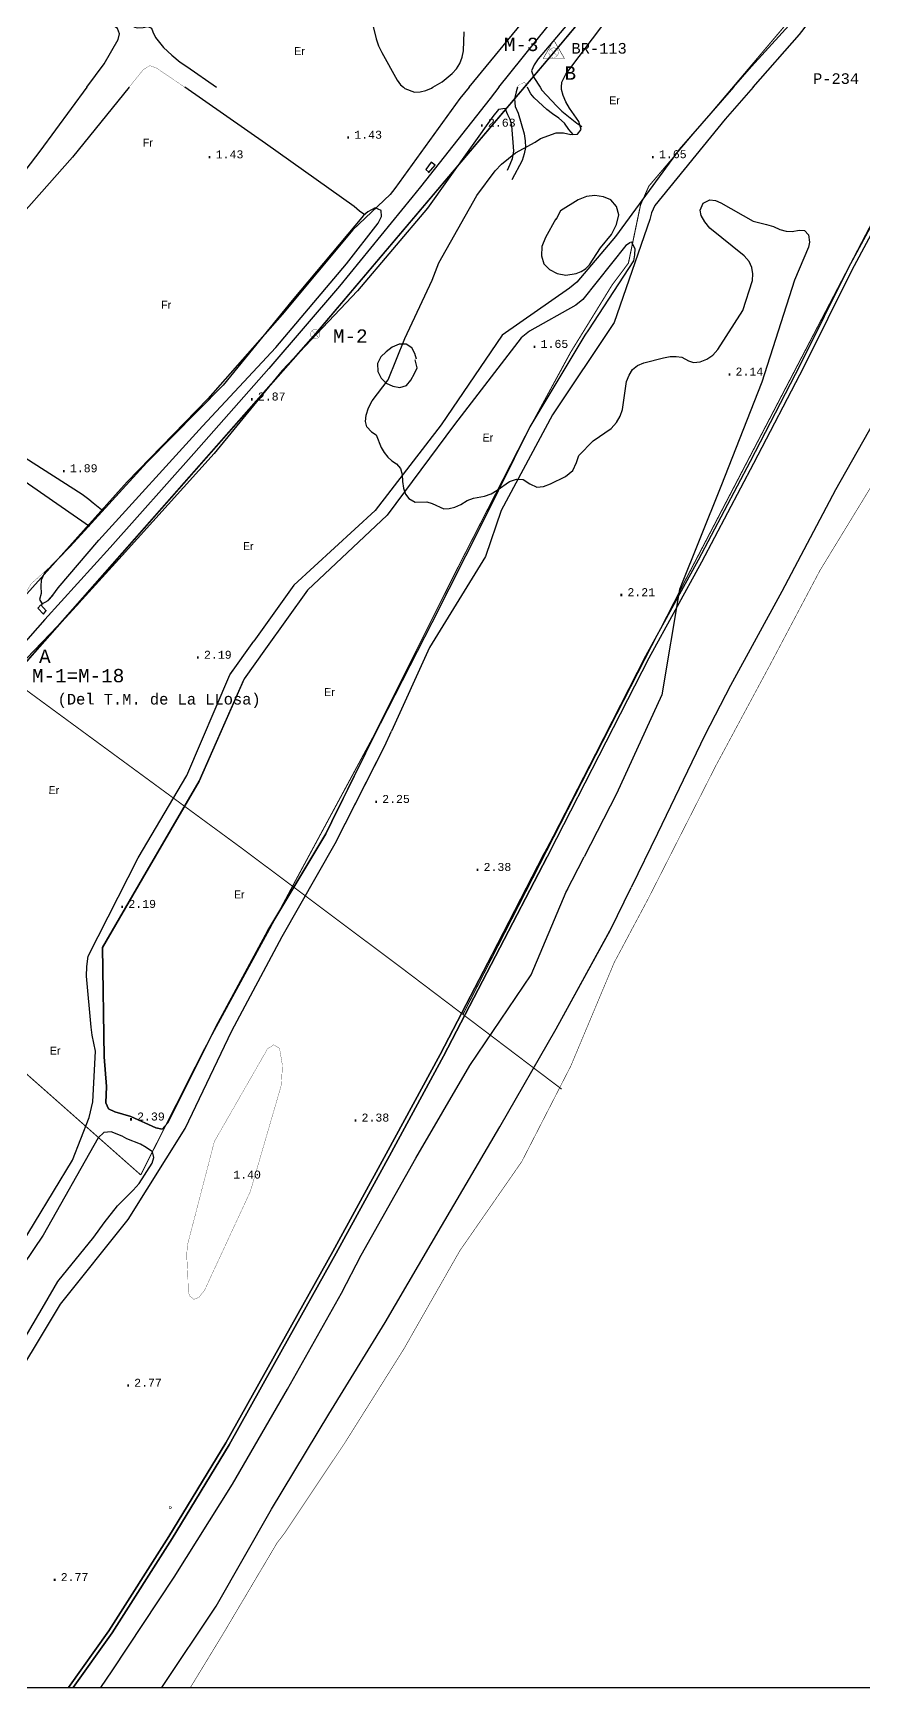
# Model space of a CAD drawing. Extents: x 742400 to 743200, y 4404200 to 4404700.
# Drawn here: x 742759.8 to 742915.7, y 4404200 to 4404510.2 of the extents above; entities that cross this region are included whole.
import ezdxf
from ezdxf.enums import TextEntityAlignment as Align

# ---------------------------------------------------------------- set-up
doc = ezdxf.new("R2010")
doc.units = 0
doc.header["$MEASUREMENT"] = 0
for name, color, linetype in [('10', 7, 'CONTINUOUS'), ('12', 7, 'CONTINUOUS'), ('13', 7, 'CONTINUOUS'), ('2', 7, 'CONTINUOUS'), ('21', 7, 'CONTINUOUS'), ('24', 7, 'CONTINUOUS'), ('32', 7, 'CONTINUOUS'), ('33', 7, 'CONTINUOUS'), ('41', 7, 'CONTINUOUS'), ('42', 7, 'CONTINUOUS'), ('46', 7, 'CONTINUOUS'), ('50', 7, 'CONTINUOUS'), ('54', 7, 'CONTINUOUS'), ('6', 7, 'CONTINUOUS')]:
    doc.layers.add(name, color=color, linetype=linetype)
doc.styles.add('MONOTXT', font='monotxt', dxfattribs={"height": 0.2})
doc.styles.get("Standard").update_dxf_attribs({"font": 'txt', "height": 0.2})

msp = doc.modelspace()

# ---------------------------------------------------------------- linework, layer by layer
at = {"layer": '10', "color": 7, "linetype": 'Continuous'}
for points, const_width in [([(742855.53, 4404505.37), (742857.5299999998, 4404508.84)], 0.1), ([(742857.4999999999, 4404507.42), (742857.9299999998, 4404507.28), (742858.1199999999, 4404507.15), (742858.25, 4404506.98), (742858.3599999999, 4404506.77), (742858.39, 4404506.55), (742858.39, 4404506.34), (742858.2, 4404505.93), (742858.0099999999, 4404505.77), (742857.8200000002, 4404505.66), (742857.6099999999, 4404505.61), (742857.39, 4404505.61), (742857.1699999998, 4404505.66), (742856.9899999999, 4404505.77), (742856.8, 4404505.93), (742856.61, 4404506.34), (742856.63, 4404506.77), (742856.7399999999, 4404506.98), (742856.88, 4404507.15), (742857.0700000002, 4404507.28), (742857.4999999999, 4404507.42)], 0.05), ([(742858.1199999999, 4404507.15), (742856.88, 4404505.88)], 0.05), ([(742856.9, 4404507.17), (742858.1499999998, 4404505.88)], 0.05), ([(742859.53, 4404505.37), (742857.5299999998, 4404508.84)], 0.1), ([(742855.53, 4404505.38), (742859.53, 4404505.38)], 0.1), ([(742812.76, 4404454.63), (742813.1900000002, 4404454.49), (742813.38, 4404454.36), (742813.5099999999, 4404454.19), (742813.62, 4404453.98), (742813.6499999998, 4404453.76), (742813.6499999998, 4404453.55), (742813.46, 4404453.14), (742813.27, 4404452.98), (742813.0799999998, 4404452.87), (742812.87, 4404452.82), (742812.6499999998, 4404452.82), (742812.43, 4404452.87), (742812.25, 4404452.98), (742812.0599999998, 4404453.14), (742811.8699999999, 4404453.55), (742811.89, 4404453.98), (742812, 4404454.19), (742812.1399999999, 4404454.36), (742812.33, 4404454.49), (742812.76, 4404454.63)], 0.05), ([(742813.38, 4404454.36), (742812.1399999999, 4404453.09)], 0.05), ([(742812.1599999998, 4404454.38), (742813.41, 4404453.09)], 0.05)]:
    msp.add_lwpolyline(points, dxfattribs=dict(at, const_width=const_width))
at = {"layer": '12', "color": 7, "linetype": 'Continuous', "const_width": 0.2}
msp.add_lwpolyline([(742606.37, 4404499.42), (742676.7299999999, 4404447.41), (742749.79, 4404393.43), (742799.25, 4404357.16), (742828.97, 4404334.91), (742859, 4404312.19)], dxfattribs=at)
at = {"layer": '13', "color": 3, "linetype": 'Continuous', "const_width": 0.3}
for points in [[(742851.9999999999, 4404500), (742857.5299999998, 4404506.53), (742894.5399999998, 4404550.67), (742952.28, 4404620.09), (742994.42, 4404700)], [(742851.9999999999, 4404500), (742812.7900000002, 4404453.74), (742755.7099999998, 4404389.04), (742755.7099999998, 4404389.04)]]:
    msp.add_lwpolyline(points, dxfattribs=at)
at = {"layer": '2', "color": 7, "linetype": 'Continuous'}
msp.add_3dface([(743199.9999999999, 4404200), (743199.9999999999, 4404700), (742399.9999999999, 4404700), (742399.9999999999, 4404200)], dxfattribs=at)
at = {"layer": '21', "color": 30, "linetype": 'Continuous'}
for points, elevation in [([(742841.6399999999, 4404500), (742852.96, 4404513.77), (742866.82, 4404528.28), (742881.2900000002, 4404543.96), (742895.06, 4404559.58), (742908.89, 4404575.02), (742918.9099999998, 4404585.72)], 2), ([(742858.98, 4404500), (742859.06, 4404500.97), (742859.7599999999, 4404502.44), (742872.12, 4404518.8), (742875.2399999999, 4404522.45), (742876.5899999999, 4404524.53), (742889.9199999998, 4404541.56), (742891.9999999999, 4404544.05), (742893.24, 4404546.15), (742894.76, 4404548.29), (742908.6099999999, 4404562.74), (742919.18, 4404575.37)], 2), ([(742841.6399999999, 4404500), (742839.9000000001, 4404497.89), (742827.7, 4404481.01), (742826.85, 4404479.9), (742819.8000000002, 4404473.3), (742806.5699999998, 4404457.42), (742792.6099999999, 4404441.62), (742777.49, 4404426.03), (742769.31, 4404416.94)], 2), ([(742822.4599999998, 4404436.34), (742822.2299999999, 4404437.34), (742822.32, 4404438.560000001), (742822.7399999999, 4404439.91), (742823.47, 4404441.24), (742826.43, 4404445.13), (742829.5499999998, 4404452.89), (742834.7, 4404463.810000001), (742835.9799999999, 4404467.08), (742843.1099999999, 4404479.71), (742846.53, 4404484.33), (742847.7399999999, 4404485.61), (742850.3399999999, 4404487.71), (742854.01, 4404489.72), (742855.02, 4404490.41), (742857.98, 4404491.48), (742859.3299999998, 4404491.45), (742860.6900000002, 4404491.17), (742861.9899999999, 4404491.18), (742862.67, 4404492.08), (742862.24, 4404493.61), (742860.4599999998, 4404496.1), (742859.78, 4404497.27), (742859.28, 4404498.43), (742858.94, 4404499.57), (742858.98, 4404500)], 2), ([(742951.2199999999, 4404500), (742949.5400000002, 4404497.29), (742939.64, 4404479.57), (742930.67, 4404461.45), (742920.7399999999, 4404442.87), (742910.37, 4404424.56), (742900.32, 4404405.48), (742890.64, 4404387.84), (742885.8399999999, 4404378.52), (742876.9699999999, 4404360.1), (742872.04, 4404350.01)], 1), ([(742822.4599999998, 4404436.34), (742823.3499999999, 4404435.41), (742824.22, 4404434.85), (742825.17, 4404432.47), (742825.7199999999, 4404431.52), (742826.36, 4404430.67), (742827.1499999998, 4404430), (742828.04, 4404429.38), (742828.77, 4404428.53), (742829.1099999999, 4404427.41), (742829.15, 4404426.08), (742829.31, 4404424.87), (742829.6899999998, 4404423.75), (742830.3599999999, 4404422.91), (742831.54, 4404422.24), (742833.7099999998, 4404422.310000001), (742834.7, 4404421.99), (742836.88, 4404420.98), (742837.9, 4404421.01), (742838.9899999999, 4404421.26), (742840.0899999999, 4404421.77), (742841.2500000001, 4404422.51), (742842.4599999998, 4404422.95), (742844.52, 4404423.32), (742845.75, 4404423.8), (742846.89, 4404424.46), (742849.23, 4404426.1), (742850.5, 4404426.52), (742851.7599999999, 4404426.47), (742853.0500000002, 4404425.65), (742854.3699999999, 4404425.01), (742855.59, 4404425.18), (742856.9, 4404425.63), (742859.7199999999, 4404427.060000001), (742861.07, 4404428.17), (742861.79, 4404429.65), (742862.2499999999, 4404430.95), (742864.9100000001, 4404433.71), (742868.31, 4404436.06), (742869.2599999999, 4404437.16), (742869.9899999999, 4404438.35), (742870.4099999998, 4404439.58), (742871.1799999998, 4404444.85), (742871.6699999998, 4404446.03), (742872.3000000002, 4404447.08), (742873.23, 4404447.87), (742874.3999999998, 4404448.36), (742878.0999999999, 4404449.29), (742879.33, 4404449.51), (742880.4799999999, 4404449.5), (742881.5199999998, 4404449.39), (742882.79, 4404448.74), (742883.74, 4404448.41), (742884.9699999999, 4404448.560000001), (742886.2499999999, 4404449.03), (742887.3599999999, 4404449.810000001), (742888.2999999998, 4404450.86), (742892.99, 4404458.18), (742894.79, 4404463.75), (742894.88, 4404465.03), (742894.64, 4404466.22), (742894.1399999999, 4404467.36), (742893.2599999999, 4404468.41), (742886.7900000002, 4404473.6), (742885.8299999998, 4404474.76), (742885.1699999998, 4404475.95), (742884.9599999998, 4404476.97), (742885.5300000001, 4404478.29), (742886.7699999998, 4404478.89), (742887.8399999999, 4404478.8), (742888.8399999999, 4404478.35), (742894.93, 4404474.88), (742897.43, 4404474.29), (742898.75, 4404473.88), (742899.95, 4404473.32), (742901.1099999999, 4404473.02), (742902.2299999999, 4404472.99), (742903.5299999998, 4404473.22), (742904.57, 4404473.14), (742905.3000000002, 4404472.33), (742905.4899999999, 4404470.99), (742905.3000000002, 4404470), (742902.7, 4404463.83), (742896.57, 4404444.74), (742888.83, 4404425.13), (742881.1, 4404405.86), (742877.81, 4404386.08), (742869.27, 4404367.55), (742863.24, 4404355.75)], 2), ([(742772.56, 4404200), (742774.66, 4404203.13), (742786.2899999998, 4404220.68), (742786.2899999998, 4404220.68), (742797.24, 4404238.15), (742807.56, 4404255.95), (742817.69, 4404273.97), (742821.3699999999, 4404281.1), (742831.62, 4404299.23), (742841.8000000002, 4404316.62), (742853.2899999998, 4404333.61), (742859.8699999999, 4404349.16), (742863.24, 4404355.75)], 2), ([(742772.56, 4404200), (742774.66, 4404203.13), (742786.2899999998, 4404220.68), (742786.2899999998, 4404220.68), (742797.24, 4404238.15), (742807.56, 4404255.95), (742817.69, 4404273.97), (742821.3699999999, 4404281.1), (742831.62, 4404299.23), (742841.8000000002, 4404316.62), (742853.2899999998, 4404333.61), (742859.8699999999, 4404349.16), (742860.14, 4404349.69)], 2), ([(742784.01, 4404200), (742794.2199999999, 4404215.26), (742804.5799999998, 4404233.48), (742815.32, 4404251.28), (742825.8899999999, 4404268.44), (742836.4300000002, 4404286.53), (742847.38, 4404305.15), (742857.94, 4404323.51), (742868.15, 4404342.07), (742872.04, 4404350.01)], 1), ([(742784.01, 4404200), (742794.2199999999, 4404215.26), (742804.5799999998, 4404233.48), (742815.32, 4404251.28), (742825.8899999999, 4404268.44), (742836.4300000002, 4404286.53), (742847.38, 4404305.15), (742857.94, 4404323.51), (742868.0500000002, 4404341.89)], 1)]:
    msp.add_lwpolyline(points, dxfattribs=dict(at, elevation=elevation))
at = {"layer": '21', "color": 30, "linetype": 'Continuous', "const_width": 0.05, "elevation": 2}
msp.add_lwpolyline([(742788.8999999998, 4404276.55), (742788.93, 4404274.5), (742789.19, 4404273.44), (742789.9999999999, 4404272.79), (742790.95, 4404273.16), (742792, 4404274.47), (742800.5999999999, 4404293.01), (742806.44, 4404313.04), (742806.6099999999, 4404316.72), (742806.08, 4404319.83), (742804.9999999999, 4404320.51), (742803.8299999998, 4404319.76), (742793.8499999999, 4404302.38), (742788.76, 4404282.81), (742788.76, 4404282.81), (742788.68, 4404281.02), (742788.84, 4404276.78), (742788.8999999998, 4404276.55)], dxfattribs=at)
at = {"layer": '21', "color": 30, "linetype": 'Continuous'}
msp.add_polyline3d([(742748.83, 4404394.19, 5), (742762.9599999998, 4404409.88, 5), (742769.31, 4404416.94, 5)], dxfattribs=at)
at = {"layer": '32', "color": 5, "linetype": 'Continuous', "const_width": 0.1}
for points in [[(742959.18, 4404500), (742956.8399999999, 4404496.24), (742945.98, 4404478.28), (742937.54, 4404463.29), (742927.6900000002, 4404445.17), (742918.1900000002, 4404427), (742907.4599999998, 4404409.44), (742897.95, 4404391.47), (742887.93, 4404372.84), (742875.2499999999, 4404347.92)], [(742789.3399999999, 4404200), (742795.38, 4404209.9), (742805.61, 4404227.12), (742807.19, 4404229.21), (742818.4500000002, 4404246.08), (742829.38, 4404263.46), (742839.9000000001, 4404281.91), (742851.52, 4404298.62), (742860.6900000002, 4404316.48), (742868.8599999999, 4404335.93), (742875.2499999999, 4404347.92)], [(742789.3399999999, 4404200), (742795.38, 4404209.9), (742805.61, 4404227.12), (742807.19, 4404229.21), (742818.4500000002, 4404246.08), (742829.38, 4404263.46), (742839.9000000001, 4404281.91), (742851.52, 4404298.62), (742860.6900000002, 4404316.48), (742868.8599999999, 4404335.93), (742872.21, 4404342.23)]]:
    msp.add_lwpolyline(points, dxfattribs=at)
at = {"layer": '33', "color": 5, "linetype": 'Continuous', "extrusion": (0.5760217463010321, 0.8174343691014646, 0), "const_width": 0.05, "elevation": 4028255.308143}
msp.add_lwpolyline([(1929902.248959139, 1.76), (1929866.625304076, 1.89)], dxfattribs=at)
at = {"layer": '33', "color": 1, "linetype": 'Continuous', "const_width": 0.1, "elevation": 2.93}
msp.add_lwpolyline([(742785.44, 4404233.9), (742785.4, 4404233.86), (742785.38, 4404233.82), (742785.37, 4404233.77), (742785.37, 4404233.72), (742785.38, 4404233.67), (742785.4099999998, 4404233.63), (742785.44, 4404233.59), (742785.4799999999, 4404233.56), (742785.5299999998, 4404233.55), (742785.5799999998, 4404233.54), (742785.63, 4404233.55), (742785.67, 4404233.57), (742785.71, 4404233.6), (742785.75, 4404233.64), (742785.77, 4404233.68), (742785.7799999998, 4404233.73), (742785.7799999998, 4404233.78), (742785.77, 4404233.83), (742785.7399999999, 4404233.87), (742785.71, 4404233.91), (742785.67, 4404233.94), (742785.62, 4404233.95), (742785.5700000002, 4404233.96), (742785.5199999998, 4404233.95), (742785.4799999999, 4404233.93), (742785.44, 4404233.9), (742785.44, 4404233.9)], dxfattribs=at)
at = {"layer": '33', "color": 5, "linetype": 'Continuous'}
msp.add_polyline3d([(742717.55, 4404550.52, 1.74), (742743.9, 4404533.51, 1.74), (742748.0399999998, 4404531.17, 1.74), (742749.76, 4404530.2, 1.74), (742775.3000000002, 4404513.5, 1.73), (742777.53, 4404512.08, 1.73), (742778.1499999998, 4404511.71, 1.73), (742778.9400000002, 4404511.27, 1.73), (742779.44, 4404511.16, 1.73), (742780.47, 4404511.23, 1.73), (742781.4, 4404511.41, 1.73), (742782.0299999998, 4404511.06, 1.73), (742782.29, 4404510.41, 1.73), (742782.81, 4404509.3, 1.73), (742784.3, 4404507.46, 1.73), (742785.8599999999, 4404506.03, 1.73), (742787.41, 4404504.7, 1.73), (742788.6699999998, 4404503.92, 1.73), (742794.2299999999, 4404500, 1.76)], dxfattribs=at)
at = {"layer": '41', "color": 3, "linetype": 'Continuous', "const_width": 0.05}
for points, elevation in [([(742788.28, 4404500), (742786.67, 4404501.12), (742782.9599999998, 4404503.62), (742781.78, 4404504.060000001), (742780.51, 4404503.29), (742777.8499999999, 4404500)], 2.02), ([(742757.74, 4404403.96), (742759.4699999999, 4404406.91), (742764.06, 4404411.07)], 2.55)]:
    msp.add_lwpolyline(points, dxfattribs=dict(at, elevation=elevation))
at = {"layer": '41', "color": 3, "linetype": 'Continuous'}
for points in [[(742769.94, 4404500, 2.15), (742773.2, 4404504.42, 2.11), (742775.79, 4404508.96, 2.11), (742776.0399999998, 4404510.03, 2.11), (742775.7099999998, 4404510.99, 2.11), (742758.57, 4404522.61, 1.94), (742741.7299999999, 4404533.57, 1.95), (742724.3299999998, 4404544.4, 1.9), (742717.7900000002, 4404548.51, 1.83), (742716.42, 4404549.05, 1.83), (742715.02, 4404549.13, 1.83), (742713.7, 4404549.07, 1.83), (742712.4999999999, 4404548.57, 1.83), (742699.9899999999, 4404532.63, 1.83), (742686.75, 4404517.21, 1.83), (742673.36, 4404500.45, 1.84), (742673.01, 4404500, 1.84)], [(742769.94, 4404500, 2.15), (742761.0999999999, 4404488.01, 2.26), (742748.52, 4404471.62, 2.26), (742734.8599999999, 4404455.3, 2.27), (742726.4199999998, 4404444.88, 2.35)], [(742777.8499999999, 4404500, 2.02), (742767.2699999998, 4404486.91, 2.02), (742753.23, 4404471.18, 2.11), (742739.67, 4404455.08, 2.12), (742734.17, 4404448.53, 2.12), (742733.5999999999, 4404447.68, 2.12), (742734.19, 4404446.61, 2.12), (742751.29, 4404435.04, 2.12), (742769.0399999998, 4404423.73, 2.11), (742770.3299999998, 4404422.79, 2.11), (742771.1400000001, 4404422.08, 2.11), (742772.7099999998, 4404420.88, 2.11)], [(742822.06, 4404476.07, 1.76), (742821.08, 4404476.8, 1.76), (742820.0899999999, 4404477.64, 1.93), (742803.4199999998, 4404489.46, 2.02), (742788.28, 4404500, 2.02)], [(742770.45, 4404417.69, 2.16), (742753.68, 4404429.26, 2.16), (742736.9999999999, 4404440.33, 2.22), (742730.7399999999, 4404444.59, 5), (742730.5100000001, 4404444.38, 5), (742729.18, 4404443.09, 2.22)]]:
    msp.add_polyline3d(points, dxfattribs=at)
at = {"layer": '42', "color": 3, "linetype": 'Continuous'}
msp.add_line((742761.6199999999, 4404403.060000001, 3.23), (742761.4599999998, 4404403.32, 3.23), dxfattribs=at)
at = {"layer": '42', "color": 3, "linetype": 'Continuous', "elevation": 2.54}
for points in [[(742836.8299999998, 4404532.02), (742830.1299999999, 4404523.59), (742828.36, 4404522.56), (742825.4300000002, 4404521.25), (742824.5799999998, 4404520.72), (742823.32, 4404519.35), (742822.88, 4404518.38), (742822.6199999999, 4404517.26), (742822.61, 4404516.08), (742822.7499999999, 4404514.86), (742824.1899999998, 4404509.05), (742824.6199999999, 4404507.74), (742825.2699999998, 4404506.54), (742828.1599999998, 4404501.35), (742828.7799999998, 4404500.45), (742829.3000000002, 4404500)], [(742829.3000000002, 4404500), (742829.5600000002, 4404499.77), (742831.4, 4404499.09), (742832.4400000002, 4404499.12), (742833.52, 4404499.42), (742834.57, 4404499.85), (742834.8299999998, 4404500)]]:
    msp.add_lwpolyline(points, dxfattribs=at)
at = {"layer": '42', "color": 3, "linetype": 'Continuous', "extrusion": (0.04961958479779446, -0.06231983569722994, 0.9968220176556921), "elevation": -237622.905102}
msp.add_lwpolyline([(3324507.947895476, 2973490.088056288), (3324509.349200811, 2973489.906034958), (3324510.645023577, 2973490.088056288), (3324510.865072451, 2973490.157099035)], dxfattribs=at)
at = {"layer": '42', "color": 3, "linetype": 'Continuous'}
for points in [[(742834.8299999998, 4404500, 2.54), (742836.58, 4404501.02, 2.54), (742838.47, 4404502.56, 2.54), (742839.26, 4404503.44, 2.54), (742839.8699999999, 4404504.48, 2.54), (742840.3199999998, 4404505.62, 2.54), (742840.5799999998, 4404506.810000001, 2.54), (742840.69, 4404510.41, 2.54)], [(742857.9299999998, 4404475.35, 2.16), (742855.95, 4404471.85, 2.16), (742855.29, 4404470.15, 2.16), (742855.2099999998, 4404468.39, 2.16), (742855.6299999999, 4404466.91, 2.16), (742856.7299999999, 4404465.84, 2.16), (742858.18, 4404465.12, 2.16), (742859.79, 4404464.76, 2.16), (742861.69, 4404465.07, 2.16), (742862.63, 4404465.45, 2.16), (742863.5, 4404465.99, 2.16), (742864.23, 4404466.7, 2.16), (742866.31, 4404469.92, 2.16), (742868.3200000002, 4404472.4, 2.16), (742869.31, 4404474.3, 2.16), (742869.7, 4404476.09, 2.16), (742869.2999999998, 4404477.66, 2.26), (742868.2399999999, 4404478.87, 2.28), (742866.8299999998, 4404479.49, 2.28), (742865.25, 4404479.71, 2.28), (742863.64, 4404479.52, 2.28), (742862.0899999999, 4404478.89, 2.28), (742858.75, 4404476.85, 2.19), (742857.88, 4404475.13, 2.16)], [(742772.1600000001, 4404415.08, 3.41), (742791.6399999999, 4404436.46, 3.42), (742805.4100000001, 4404451.23, 3.8), (742818.61, 4404466.89, 3.8), (742824.5799999998, 4404474.51, 3.76), (742825.19, 4404475.79, 3.74), (742825.17, 4404476.87, 3.74), (742824.0099999999, 4404477.39, 3.73), (742822.63, 4404476.65, 3.73), (742821.8399999999, 4404475.99, 3.73), (742808.46, 4404460, 3.61), (742795.48, 4404444.13, 3.48), (742781.16, 4404429.69, 3.48), (742769.4799999999, 4404416.83, 3.35)], [(742831.76, 4404449.06, 2.77), (742831.4599999998, 4404450.09, 2.77), (742830.8999999998, 4404451.18, 2.77), (742829.8399999999, 4404451.83, 2.77), (742828.5199999998, 4404451.84, 2.77), (742827.2299999999, 4404451.29, 2.77), (742826.07, 4404450.43, 2.77), (742825.07, 4404449.46, 2.71), (742824.46, 4404448.2, 2.62), (742824.53, 4404446.73, 2.62), (742825.1299999999, 4404445.44, 2.62), (742826.0899999999, 4404444.52, 2.62), (742827.32, 4404443.96, 2.62), (742828.64, 4404443.7, 2.6), (742829.87, 4404444.07, 2.53), (742830.7300000002, 4404445.08, 2.45), (742831.4200000002, 4404446.33, 2.45), (742831.8799999999, 4404447.38, 2.45), (742831.51, 4404448.89, 2.36)], [(742769.4799999999, 4404416.83, 3.35), (742766.8100000002, 4404413.89, 3.32), (742762.0099999999, 4404408.96, 3.27), (742761.39, 4404407.62, 3.17), (742761.3, 4404406.49, 3.12), (742761.3399999999, 4404405.12, 3.12), (742761.0299999998, 4404403.96, 3.23), (742761.6199999999, 4404403.060000001, 3.23)], [(742761.4399999998, 4404403.08, 3.26), (742762.65, 4404403.81, 3.26), (742763.55, 4404404.76, 3.26), (742764.54, 4404406.14, 3.39), (742772.1600000001, 4404415.08, 3.41)]]:
    msp.add_polyline3d(points, dxfattribs=at)
at = {"layer": '46', "color": 7, "linetype": 'Continuous', "const_width": 0.2}
for points in [[(742891.0899999999, 4404500), (742902.39, 4404513.32), (742909.6699999998, 4404521.37), (742912.1199999999, 4404526.02), (742919.1, 4404538.45), (742920.7599999999, 4404540.43), (742936.8899999999, 4404558.49), (742962.4899999999, 4404589.13), (742970.52, 4404599.56), (742974.1300000001, 4404605.02), (742975.7000000002, 4404610.43), (742978.7799999998, 4404618.52), (742978.79, 4404621.62), (742978.71, 4404631.71), (742985.82, 4404641.65), (743000.0000000001, 4404663.44)], [(742780.04, 4404296.11), (742735.94, 4404335.07), (742728.66, 4404341.96), (742723.6400000001, 4404347.02), (742723.53, 4404348.78), (742724.61, 4404353.810000001), (742723.22, 4404358.67), (742720.82, 4404361.52), (742713.3599999999, 4404366.12), (742699.65, 4404375.38), (742679.2900000002, 4404387.88), (742632.26, 4404417.82), (742628.26, 4404420.68), (742618.8799999999, 4404428.810000001), (742609.32, 4404435.54), (742581.1599999998, 4404455.6), (742580.05, 4404457.07), (742579.1400000001, 4404459.91), (742584.8099999998, 4404468.87), (742606.4599999998, 4404500)], [(742808.5099999999, 4404350.23), (742823.5899999999, 4404378.15), (742839.5199999998, 4404409.94), (742852.3499999999, 4404435.01), (742860.6800000002, 4404450.31), (742868.47, 4404462.95), (742871.52, 4404467.03), (742873.7899999998, 4404477.93), (742875.35, 4404481.46), (742891.0899999999, 4404500)], [(742840.4799999999, 4404326.2), (742882.08, 4404407.36), (742916.9599999998, 4404474.15), (742922.19, 4404484), (742929.28, 4404494.09), (742933.0899999999, 4404500)], [(742808.5099999999, 4404350.23), (742804.1499999998, 4404342.08), (742791.7699999998, 4404319.35), (742780.04, 4404296.11)]]:
    msp.add_lwpolyline(points, dxfattribs=at)
at = {"layer": '50', "color": 7, "linetype": 'Continuous'}
msp.add_line((742857.5299999998, 4404506.53), (742857.5299999998, 4404506.53), dxfattribs=at)
at = {"layer": '54', "color": 1, "linetype": 'Continuous'}
for points in [[(742833.9999999999, 4404483.98, 3.12), (742835.2599999999, 4404485.42, 3.12), (742834.5299999998, 4404485.98, 3.09), (742833.4899999999, 4404484.58, 3.09), (742834.0999999999, 4404484.1, 3.09)], [(742762.3100000002, 4404401.84, 3.33), (742761.3299999998, 4404402.97, 3.26), (742760.7299999999, 4404402.33, 3.26), (742761.7699999998, 4404401.22, 3.26), (742762.3900000001, 4404401.95, 3.26)]]:
    msp.add_polyline3d(points, dxfattribs=at)
at = {"layer": '6', "color": 7, "linetype": 'Continuous', "const_width": 0.05, "elevation": 2.85}
msp.add_lwpolyline([(742852.61, 4404500), (742852.0300000001, 4404500.95), (742850.87, 4404500.38), (742850.7399999999, 4404500)], dxfattribs=at)
at = {"layer": '6', "color": 7, "linetype": 'Continuous'}
for points in [[(742847.2399999999, 4404500, 3.21), (742858.53, 4404514.1, 3.09), (742872.78, 4404529.91, 2.94), (742886.4899999999, 4404546.04, 2.93), (742899.8299999998, 4404562.05, 2.9), (742914.2499999999, 4404577.35, 2.66), (742922.2099999998, 4404586.9, 2.52)], [(742922.59, 4404581.74, 2.45), (742921.3699999999, 4404581.63, 2.45), (742920.46, 4404581.08, 2.45), (742918.2700000001, 4404579.08, 2.51), (742905.48, 4404563.6, 2.47), (742891.7899999998, 4404547.51, 2.41), (742878.7000000002, 4404532.36, 2.44), (742864.93, 4404517.57, 2.56), (742854.56, 4404505.33, 2.66), (742853.8299999998, 4404504.2, 2.66), (742853.31, 4404503.1, 2.66), (742853.8, 4404501.810000001, 2.66), (742854.9500000002, 4404500, 2.66)], [(742891.21, 4404500, 2.06), (742894.59, 4404503.89, 1.99), (742908.6900000002, 4404519.37, 1.93), (742919.03, 4404537.56, 1.84), (742923.82, 4404557.57, 1.83), (742927.67, 4404568.37, 1.83), (742935.14, 4404580.28, 1.68)], [(742894.9400000002, 4404500, 1.96), (742903.59, 4404509.87, 1.82), (742916.0600000002, 4404526.01, 1.78), (742922.3, 4404536.91, 1.78), (742935.6600000001, 4404553.95, 1.55), (742949.04, 4404568.25, 1.4)], [(742847.2399999999, 4404500, 3.21), (742845.56, 4404497.9, 3.23), (742832.54, 4404481.36, 3.47), (742830.8999999998, 4404479.35, 3.51), (742817.35, 4404462.7, 3.64), (742804.0899999999, 4404447.28, 3.43), (742789.99, 4404431.37, 3.39), (742774.2800000001, 4404413.7, 3.39)], [(742891.21, 4404500, 2.06), (742881.06, 4404488.31, 2.26), (742869.1199999999, 4404472.04, 1.89), (742861.85, 4404463.46, 1.77), (742860.4899999999, 4404462.310000001, 1.77), (742847.8100000002, 4404453.5, 1.92), (742836.3999999998, 4404436.71, 2.08), (742824.02, 4404420.64, 2.12), (742808.7399999999, 4404406.67, 2.13), (742801.2299999999, 4404396.14, 2.19)], [(742894.9400000002, 4404500, 1.96), (742889.6699999998, 4404493.99, 2.04), (742876.4799999999, 4404477.81, 2.04), (742875.86, 4404476.47, 2.04), (742875.53, 4404475.21, 2.04), (742875.53, 4404475.21, 2.04), (742868.82, 4404455.93, 2.07), (742857.2499999999, 4404438.59, 2.24), (742847.65, 4404420.65, 2.35), (742844.7, 4404412.05, 2.35), (742834.23, 4404394.96, 2.35), (742827.07, 4404379.310000001, 2.45)], [(742850.7399999999, 4404500, 2.85), (742850.4599999998, 4404499.16, 2.85), (742850.17, 4404497.81, 2.79), (742850.28, 4404496.37, 2.67), (742850.8099999998, 4404495.14, 2.64), (742851.94, 4404491.27, 2.31), (742852.17, 4404489.98, 2.13), (742852.19, 4404488.7, 2.03), (742851.9799999999, 4404487.51, 1.98), (742851.56, 4404486.25, 1.97), (742849.66, 4404482.67, 1.97)], [(742861.2399999999, 4404491.08, 2.34), (742860.3599999999, 4404492.11, 2.45), (742859.5, 4404493.25, 2.45), (742858.45, 4404494.23, 2.45), (742857.28, 4404494.99, 2.45), (742856.2199999999, 4404495.83, 2.75), (742853.8499999999, 4404497.99, 2.84), (742853.19, 4404498.77, 2.85), (742852.62, 4404499.98, 2.85), (742852.61, 4404500, 2.85)], [(742854.9500000002, 4404500, 2.66), (742855.29, 4404499.46, 2.66), (742858.0399999998, 4404496.51, 2.6), (742859.04, 4404495.54, 2.46), (742861.8200000002, 4404493.29, 2.34), (742862.7900000002, 4404492.64, 2.34)], [(742933.81, 4404500, 1.32), (742933.7000000002, 4404499.82, 1.32), (742921.77, 4404482.72, 1.32), (742912.77, 4404466.07, 1.32), (742903.76, 4404447.94, 1.32), (742894.3599999999, 4404429.83, 1.38), (742884.6, 4404411.33, 1.81), (742874.7199999999, 4404393.34, 1.88), (742865.3499999999, 4404374.99, 2.04), (742857.4, 4404359.55, 2.04)], [(742934.64, 4404500, 1.39), (742934.31, 4404499.43, 1.39), (742922.3799999999, 4404482.34, 1.39), (742913.4099999998, 4404465.74, 1.39), (742904.4, 4404447.61, 1.39), (742894.9999999999, 4404429.5, 1.45), (742885.2299999999, 4404410.99, 1.88), (742875.3599999999, 4404393, 1.95), (742865.9899999999, 4404374.66, 2.11), (742858, 4404359.16, 2.11)], [(742848.8100000002, 4404484.47, 2.22), (742849.3299999998, 4404485.57, 2.22), (742849.76, 4404486.63, 2.37), (742850.0199999998, 4404488.01, 2.45), (742849.6199999999, 4404492.86, 2.57), (742849.3599999999, 4404493.95, 2.58), (742848.89, 4404494.84, 2.7), (742848.39, 4404496.02, 2.78), (742847.1599999998, 4404495.85, 2.99), (742846.11, 4404494.51, 3.05), (742833.82, 4404477.32, 3.23), (742820.67, 4404461.86, 3.23), (742806.56, 4404446.89, 3.23), (742793.8399999999, 4404431.34, 3.16), (742776.5499999998, 4404412.23, 3.16)], [(742871.88, 4404470.93, 1.74), (742871.03, 4404470.34, 1.74), (742862.99, 4404460.23, 1.74), (742861.6799999998, 4404459.13, 1.74), (742852.99, 4404454.28, 1.74), (742851.3999999998, 4404453.03, 1.74), (742838.89, 4404436.78, 1.75), (742826.24, 4404419.79, 1.75), (742811.34, 4404405.73, 2), (742803.4500000002, 4404394.7, 2.13)], [(742872.0199999998, 4404471.11, 1.89), (742872.7499999999, 4404469.8, 1.95), (742872.66, 4404468.59, 1.95), (742872.46, 4404467.49, 1.99), (742864.02, 4404454.52, 2), (742863.3399999999, 4404453.560000001, 2), (742853.03, 4404436.36, 1.95), (742844.1299999999, 4404418.39, 2.18), (742834.6400000001, 4404399.59, 2.41), (742824.9399999998, 4404380.69, 2.44)], [(742774.2800000001, 4404413.7, 3.39), (742762.0799999998, 4404400.21, 3.39), (742748.3200000002, 4404384.68, 3.44), (742735.1800000002, 4404368.68, 3.38), (742733.39, 4404367.36, 3.38), (742725.8899999999, 4404360.63, 3.17), (742724.9699999999, 4404360.07, 3.16), (742723.5999999999, 4404359.76, 3.16), (742722.16, 4404359.85, 3.16), (742720.8499999999, 4404360.38, 3.01), (742716.9500000002, 4404362.76, 2.83), (742699.65, 4404374.06, 2.5), (742682.08, 4404384.65, 2.44), (742664.96, 4404395.36, 2.44), (742647.6800000002, 4404406.36, 2.44), (742629.6599999998, 4404417.68, 2.45), (742629.6599999998, 4404417.68, 2.45), (742613.78, 4404430.58, 2.45), (742607.1300000001, 4404435.38, 2.27)], [(742776.5499999998, 4404412.23, 3.16), (742765.95, 4404400.560000001, 3.17), (742751.2699999998, 4404385.36, 3.27), (742738.69, 4404368.75, 3.29), (742724.3200000002, 4404353.95, 3.29), (742724.3200000002, 4404353.95, 3.29), (742723.3399999999, 4404352.8, 3.29), (742722.6399999999, 4404351.53, 3.29), (742722.1699999998, 4404350.18, 3.29), (742722.2499999999, 4404348.76, 3.29), (742722.7299999999, 4404347.32, 3.29), (742723.4799999999, 4404345.96, 3.29), (742732.2499999999, 4404336.45, 2.75), (742733.47, 4404335.59, 2.72), (742734.54, 4404334.97, 2.63), (742736.3399999999, 4404333.33, 2.62)], [(742736.3399999999, 4404333.33, 2.62), (742734.54, 4404334.97, 2.63), (742733.47, 4404335.59, 2.72), (742732.2499999999, 4404336.45, 2.75), (742723.4799999999, 4404345.96, 3.29), (742722.7299999999, 4404347.32, 3.29), (742722.2499999999, 4404348.76, 3.29), (742722.1699999998, 4404350.18, 3.29), (742722.6399999999, 4404351.53, 3.29), (742723.3399999999, 4404352.8, 3.29), (742724.3200000002, 4404353.95, 3.29), (742724.3200000002, 4404353.95, 3.29), (742738.69, 4404368.75, 3.29), (742751.2699999998, 4404385.36, 3.27), (742765.95, 4404400.560000001, 3.17), (742768.59, 4404403.46, 3.17)], [(742694.3000000002, 4404203.82, 2.69), (742695.6, 4404206.14, 2.69), (742696.6099999999, 4404208.79, 2.69), (742701.4699999999, 4404217.62, 2.69), (742716.93, 4404232.53, 2.51), (742723.21, 4404239.02, 2.43), (742724.3399999999, 4404240.65, 2.43), (742736.48, 4404257.74, 2.59), (742741.89, 4404262.77, 2.59), (742744.75, 4404265.11, 2.59), (742756.55, 4404281.26, 2.51), (742767.2099999998, 4404298.87, 2.51), (742770.3399999999, 4404306.88, 2.57), (742771.04, 4404309.8, 2.57), (742771.55, 4404319.310000001, 2.57), (742770.93, 4404322.3, 2.57), (742770.75, 4404323.81, 2.55), (742769.89, 4404333.38, 2.43), (742769.93, 4404335.17, 2.43), (742770.16, 4404337.12, 2.43), (742779.5799999998, 4404355.560000001, 2.4), (742788.7099999998, 4404370.97, 2.34), (742796.74, 4404389.84, 2.23), (742801.2299999999, 4404396.14, 2.19)], [(742803.4500000002, 4404394.7, 2.13), (742799.4599999998, 4404389.13, 2.2), (742790.9999999999, 4404369.9, 2.31), (742780.3599999999, 4404351.69, 2.57), (742772.8399999999, 4404338.73, 2.57), (742773.2099999998, 4404318.24, 2.57), (742773.6, 4404312.66, 2.58), (742773.52, 4404309.62, 2.58), (742773.9999999999, 4404308.52, 2.58), (742775.17, 4404307.96, 2.58), (742778.2, 4404307.07, 2.58), (742782.8699999999, 4404304.93, 2.58), (742784.03, 4404304.66, 2.58), (742785.12, 4404305.85, 2.58), (742794.1399999999, 4404323.86, 2.58), (742803.8999999998, 4404341.93, 2.53), (742814.7299999999, 4404360.03, 2.52), (742815.9, 4404362.37, 2.52), (742824.9399999998, 4404380.69, 2.44)], [(742694.3000000002, 4404203.82, 2.69), (742695.6, 4404206.14, 2.69), (742696.6099999999, 4404208.79, 2.69), (742701.4699999999, 4404217.62, 2.69), (742716.93, 4404232.53, 2.51), (742723.21, 4404239.02, 2.43), (742724.3399999999, 4404240.65, 2.43), (742736.48, 4404257.74, 2.59), (742741.89, 4404262.77, 2.59), (742744.75, 4404265.11, 2.59), (742756.55, 4404281.26, 2.51), (742767.2099999998, 4404298.87, 2.51), (742770.3399999999, 4404306.88, 2.57), (742771.04, 4404309.8, 2.57), (742771.55, 4404319.310000001, 2.57), (742770.93, 4404322.3, 2.57), (742770.75, 4404323.81, 2.55), (742769.89, 4404333.38, 2.43), (742769.93, 4404335.17, 2.43), (742770.16, 4404337.12, 2.43), (742779.5799999998, 4404355.560000001, 2.4), (742788.7099999998, 4404370.97, 2.34), (742796.74, 4404389.84, 2.23), (742797.3399999999, 4404390.68, 2.23)], [(742822.2099999998, 4404375.15, 2.48), (742815.9, 4404362.37, 2.52), (742814.7299999999, 4404360.03, 2.52), (742803.8999999998, 4404341.93, 2.53), (742794.1399999999, 4404323.86, 2.58), (742785.12, 4404305.85, 2.58), (742784.03, 4404304.66, 2.58), (742782.8699999999, 4404304.93, 2.58), (742778.2, 4404307.07, 2.58), (742775.17, 4404307.96, 2.58), (742773.9999999999, 4404308.52, 2.58), (742773.52, 4404309.62, 2.58), (742773.6, 4404312.66, 2.58), (742773.2099999998, 4404318.24, 2.57), (742772.8399999999, 4404338.73, 2.57), (742780.3599999999, 4404351.69, 2.57), (742790.9999999999, 4404369.9, 2.31), (742799.37, 4404388.91, 2.2)], [(742720.37, 4404200, 2.87), (742725.4300000002, 4404210.65, 2.87), (742727.1899999998, 4404215.45, 2.67), (742727.97, 4404217.01, 2.62), (742741.9499999998, 4404233.75, 2.41), (742753.2599999999, 4404251.94, 2.61), (742754.01, 4404253.58, 2.64), (742764.98, 4404271.89, 2.86), (742777.6600000001, 4404287.75, 3.07), (742788.3499999999, 4404304.82, 2.67), (742797.0999999999, 4404323.11, 2.61), (742806.54, 4404340.81, 2.47), (742816.49, 4404358.26, 2.47), (742825.75, 4404376.44, 2.47), (742827.07, 4404379.310000001, 2.45)], [(742720.37, 4404200, 2.87), (742725.4300000002, 4404210.65, 2.87), (742727.1899999998, 4404215.45, 2.67), (742727.97, 4404217.01, 2.62), (742741.9499999998, 4404233.75, 2.41), (742753.2599999999, 4404251.94, 2.61), (742754.01, 4404253.58, 2.64), (742764.98, 4404271.89, 2.86), (742777.6600000001, 4404287.75, 3.07), (742788.3499999999, 4404304.82, 2.67), (742797.0999999999, 4404323.11, 2.61), (742806.54, 4404340.81, 2.47), (742816.49, 4404358.26, 2.47), (742824.31, 4404373.6, 2.47)], [(742857.4, 4404359.55, 2.04), (742855.62, 4404356.1, 2.04), (742845.94, 4404337.45, 2.13), (742836.18, 4404318.71, 2.21), (742826.1, 4404300.06, 2.3), (742816.0799999998, 4404281.78, 2.89), (742805.9799999999, 4404263.77, 2.89), (742796.02, 4404245.86, 2.89), (742785.3299999998, 4404228.33, 2.88), (742774.07, 4404210.65, 2.78), (742766.48, 4404200, 2.78)], [(742858, 4404359.16, 2.11), (742856.26, 4404355.77, 2.11), (742846.5799999998, 4404337.12, 2.2), (742836.82, 4404318.37, 2.28), (742826.7299999999, 4404299.72, 2.37), (742816.7099999998, 4404281.43, 2.96), (742806.6099999999, 4404263.42, 2.96), (742796.6399999999, 4404245.5, 2.96), (742785.94, 4404227.95, 2.95), (742774.6699999998, 4404210.25, 2.85), (742767.3599999999, 4404200, 2.85)], [(742766.48, 4404200, 2.78), (742774.07, 4404210.65, 2.78), (742785.3299999998, 4404228.33, 2.88), (742796.02, 4404245.86, 2.89), (742805.9799999999, 4404263.77, 2.89), (742816.0799999998, 4404281.78, 2.89), (742826.1, 4404300.06, 2.3), (742836.18, 4404318.71, 2.21), (742845.94, 4404337.45, 2.13), (742855.62, 4404356.1, 2.04), (742855.9999999999, 4404356.82, 2.04)], [(742767.3599999999, 4404200, 2.85), (742774.6699999998, 4404210.25, 2.85), (742785.94, 4404227.95, 2.95), (742796.6399999999, 4404245.5, 2.96), (742806.6099999999, 4404263.42, 2.96), (742816.7099999998, 4404281.43, 2.96), (742826.7299999999, 4404299.72, 2.37), (742836.82, 4404318.37, 2.28), (742846.5799999998, 4404337.12, 2.2), (742856.2499999999, 4404355.74, 2.11)], [(742751.31, 4404253.68, 2.49), (742762.0099999999, 4404271.810000001, 3.05), (742764.47, 4404276.11, 3.05), (742771.2499999999, 4404284.43, 2.83), (742773.17, 4404287.1, 2.71), (742775.68, 4404290.34, 2.69), (742778.6299999999, 4404293.26, 2.69), (742779.7299999999, 4404294.48, 2.69), (742782.19, 4404298.32, 2.69), (742782.48, 4404299.36, 2.69), (742782.2199999999, 4404300.45, 2.69), (742781.0700000002, 4404301.23, 2.69), (742779.9699999999, 4404301.85, 2.75), (742777.4599999998, 4404302.89, 2.76), (742776.5399999998, 4404303.39, 2.76), (742774.48, 4404304.18, 2.77), (742773.1199999999, 4404304.05, 2.77), (742772.0799999998, 4404303.08, 2.77), (742761.72, 4404284.84, 2.56), (742750.4099999998, 4404268.14, 2.75)]]:
    msp.add_polyline3d(points, dxfattribs=at)

# ---------------------------------------------------------------- texts
at = {"layer": '10', "color": 7, "linetype": 'Continuous', "style": 'MONOTXT'}
msp.add_text('M-3                         ', height=2.5, dxfattribs=at).set_placement((742848.16, 4404506.79))
at = {"layer": '24', "color": 7, "linetype": 'Continuous', "style": 'MONOTXT'}
for s, height, p in [('2.63                        ', 1.5, (742845.17, 4404492.61, 2.63)), ('.                           ', 1.99, (742818.1, 4404490.35, 1.43)), ('1.43                        ', 1.5, (742820.0999999999, 4404490.35, 1.43)), ('.                           ', 1.99, (742843.1699999998, 4404492.61, 2.63)), ('1.43                        ', 1.5, (742794.1, 4404486.67, 1.43)), ('1.65                        ', 1.5, (742877.25, 4404486.7, 1.65)), ('.                           ', 1.99, (742792.0999999999, 4404486.67, 1.43)), ('.                           ', 1.99, (742875.2499999999, 4404486.7, 1.65)), ('.                           ', 1.99, (742853.0500000002, 4404451.14, 1.65)), ('1.65                        ', 1.5, (742855.0499999998, 4404451.14, 1.65)), ('2.14                        ', 1.5, (742891.6099999999, 4404445.95, 2.14)), ('.                           ', 1.99, (742889.6099999999, 4404445.95, 2.14)), ('.                           ', 1.99, (742800.0099999999, 4404441.28, 2.87)), ('2.87                        ', 1.5, (742802.01, 4404441.28, 2.87)), ('1.89                        ', 1.5, (742766.75, 4404427.83, 1.89)), ('.                           ', 1.99, (742764.7499999999, 4404427.83, 1.89)), ('.                           ', 1.99, (742869.3299999998, 4404404.6, 2.21)), ('2.21                        ', 1.5, (742871.3299999998, 4404404.6, 2.21)), ('.                           ', 1.99, (742789.9, 4404392.87, 2.19)), ('2.19                        ', 1.5, (742791.9, 4404392.87, 2.19)), ('2.25                        ', 1.5, (742825.3299999998, 4404365.84, 2.25)), ('.                           ', 1.99, (742823.3299999998, 4404365.84, 2.25)), ('2.38                        ', 1.5, (742844.3499999999, 4404353.09, 2.38)), ('.                           ', 1.99, (742842.35, 4404353.09, 2.38)), ('.                           ', 1.99, (742775.7099999998, 4404346.16, 2.19)), ('2.19                        ', 1.5, (742777.7099999998, 4404346.16, 2.19)), ('2.39                        ', 1.5, (742779.3599999999, 4404306.310000001, 2.39)), ('.                           ', 1.99, (742777.3599999999, 4404306.310000001, 2.39)), ('.                           ', 1.99, (742819.4599999998, 4404306.11, 2.38)), ('2.38                        ', 1.5, (742821.4599999998, 4404306.11, 2.38)), ('1.40                        ', 1.5, (742797.39, 4404295.42, 1.4)), ('.                           ', 1.99, (742776.8, 4404256.4, 2.77)), ('2.77                        ', 1.5, (742778.8, 4404256.4, 2.77)), ('2.77                        ', 1.5, (742765.03, 4404219.97, 2.77)), ('.                           ', 1.99, (742763.0299999998, 4404219.97, 2.77))]:
    msp.add_text(s, height=height, dxfattribs=at).set_placement(p)
at = {"layer": '42', "color": 7, "linetype": 'Continuous'}
for s, p in [('Er                          ', (742808.8299999998, 4404506.03, 1.75)), ('Er                          ', (742867.92, 4404496.8, 2.4)), ('Fr                          ', (742780.43, 4404488.88, 1.75)), ('Fr                          ', (742783.8799999999, 4404458.48, 1.75)), ('Er                          ', (742844.17, 4404433.59, 2.41)), ('Er                          ', (742799.2199999999, 4404413.24, 2.42)), ('Er                          ', (742814.45, 4404385.87, 2.42)), ('Er                          ', (742814.45, 4404385.87, 2.42)), ('Er                          ', (742762.7599999999, 4404367.5, 2.42)), ('Er                          ', (742797.53, 4404347.95, 2.42)), ('Er                          ', (742762.99, 4404318.67, 2.43))]:
    msp.add_text(s, height=1.49, rotation=359.7900000066, dxfattribs=at).set_placement(p)
at = {"layer": '50', "color": 7, "linetype": 'Continuous', "style": 'MONOTXT'}
for s, p in [('BR-113', (742866.0200000001, 4404507.3)), ('(Del T.M. de La LLosa)', (742783.4899999999, 4404385.08, -0.01))]:
    msp.add_text(s, height=2, dxfattribs=at).set_placement(p, align=Align.MIDDLE)
for s, height, p in [('B                           ', 2.5, (742859.5399999998, 4404501.41)), ('P-234                       ', 1.99, (742906.17, 4404500.63)), ('M-2                         ', 2.5, (742816.0999999999, 4404452.11)), ('A                           ', 2.5, (742760.9699999999, 4404392.08)), ('M-1=M-18', 2.5, (742759.64, 4404388.46))]:
    msp.add_text(s, height=height, dxfattribs=at).set_placement(p)

doc.saveas('drawing.dxf')
